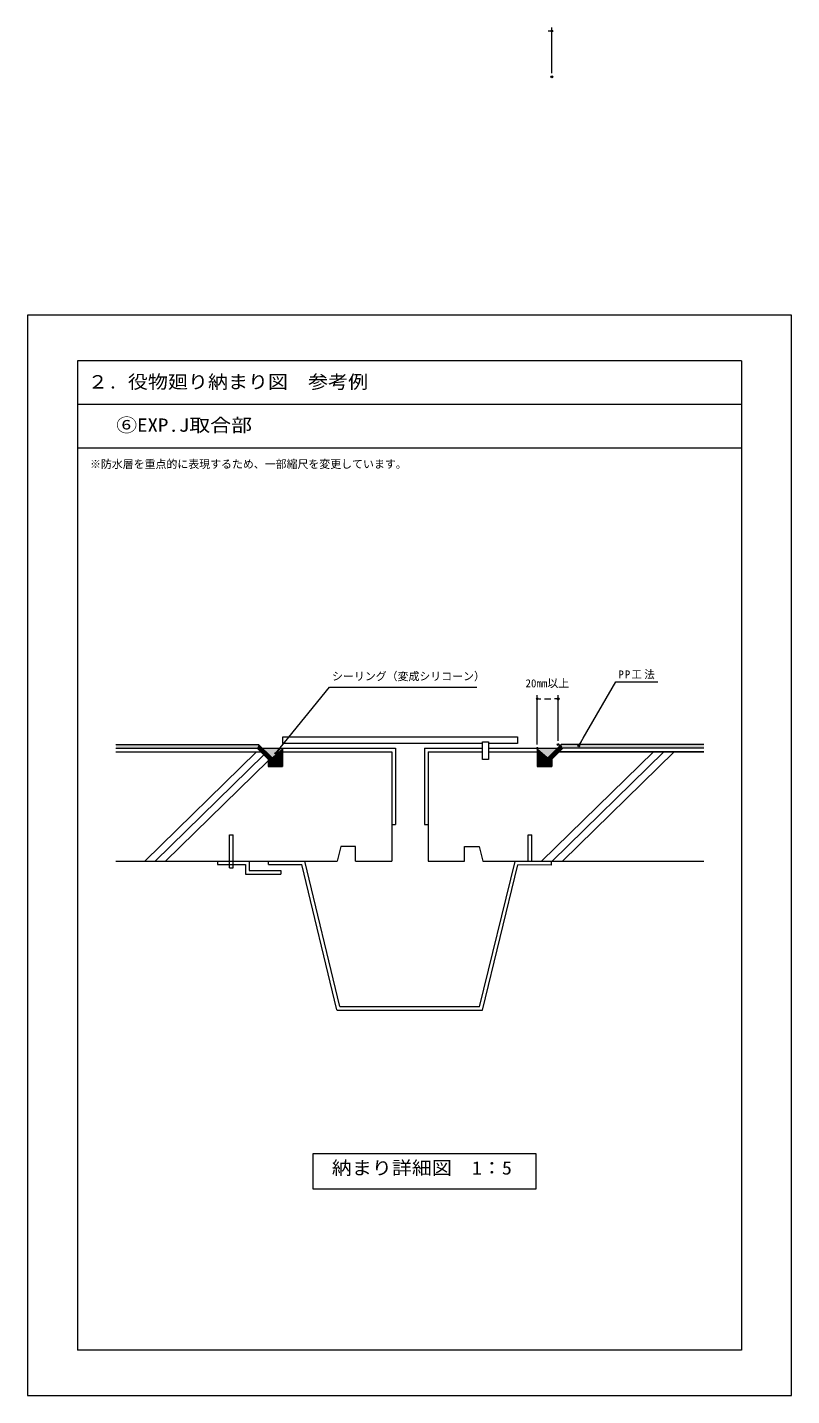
# Model space of a CAD drawing. Units: millimetres, scale not verified. Extents: x -505 to 545, y -737 to 1144.
import ezdxf
from ezdxf.enums import TextEntityAlignment as Align

# ---------------------------------------------------------------- set-up
doc = ezdxf.new("R2010")
doc.units = ezdxf.units.MM
doc.header["$LTSCALE"] = 5
doc.header["$PDMODE"] = 32
doc.header["$PDSIZE"] = 2.5
for name, color, linetype, lineweight in [('0-0_0', 6, 'Continuous', 18), ('0-1_WAKU', 6, 'Continuous', 18), ('0-2_KUTAI', 7, 'Continuous', 18)]:
    doc.layers.add(name, color=color, linetype=linetype, lineweight=lineweight)
doc.styles.add('ＭＳ ゴシック', font='')
doc.styles.get('ＭＳ ゴシック').set_extended_font_data('MS Gothic')

# ---------------------------------------------------------------- blocks, each defined once
blk = doc.blocks.new('_DOT')
at = {"layer": '0-0_0', "color": 7}
for p, q in [((-0.833, 0), (-1.667, 0)), ((0.417, 0), (-0.417, 0))]:
    blk.add_line(p, q, dxfattribs=at)
blk.add_circle((0, 0), 0.417, dxfattribs=at)

msp = doc.modelspace()

# ---------------------------------------------------------------- linework, layer by layer
at = {"layer": '0-0_0'}
for p, q in [((-436.285, 685.928), (-436.285, -674.072)), ((476.215, 685.928), (-436.285, 685.928)), ((476.215, 685.928), (476.215, -674.072)), ((476.215, 625.928), (-436.285, 625.928)), ((476.215, 565.928), (-436.285, 565.928)), ((476.215, -674.072), (-436.285, -674.072))]:
    msp.add_line(p, q, dxfattribs=at)
at = {"layer": '0-0_0', "color": 7}
msp.add_lwpolyline([(-505.035, -736.572), (544.965, -736.572), (544.965, 748.428), (-505.035, 748.428)], close=True, dxfattribs=at)
at = {"layer": '0-1_WAKU'}
for p, q in [((-436.285, 685.928), (-436.285, -674.072)), ((476.215, 685.928), (-436.285, 685.928)), ((476.215, 685.928), (476.215, -674.072)), ((476.215, -674.072), (-436.285, -674.072))]:
    msp.add_line(p, q, dxfattribs=at)
at = {"layer": '0-2_KUTAI', "color": 1}
for p, q in [((215.595, 1081.261), (215.595, 1144.272)), ((215.595, 1081.261), (215.595, 1144.272)), ((215.595, 1081.261), (215.595, 1144.272)), ((215.595, 1081.261), (215.595, 1144.272)), ((215.595, 1081.261), (215.595, 1144.272)), ((195.595, 158.322), (195.595, 226.333)), ((224.274, 163.322), (224.274, 226.333)), ((205.595, 221.333), (214.274, 221.333))]:
    msp.add_line(p, q, dxfattribs=at)
at = {"layer": '0-2_KUTAI', "color": 4}
for p, q in [((258.611, 167.143), (303.418, 244.751)), ((303.418, 244.751), (361.024, 244.751)), ((-157.844, 153.972), (-90.054, 237.427)), ((252.502, 156.562), (258.611, 167.143)), ((253.518, 158.322), (256.111, 162.813)), ((-343.843, -1.678), (-190.383, 148.322)), ((-329.536, -1.678), (-180.288, 144.206)), ((-315.23, -1.678), (-174.405, 135.973)), ((201.548, -1.678), (355.007, 148.322)), ((215.854, -1.678), (369.314, 148.322)), ((230.16, -1.678), (383.62, 148.322))]:
    msp.add_line(p, q, dxfattribs=at)
at = {"layer": '0-2_KUTAI'}
for p, q in [((221.774, 221.333), (219.274, 221.333)), ((225.524, 221.333), (223.024, 221.333)), ((-182.238, 153.322), (-4.405, 153.322)), ((-154.405, 153.322), (-154.405, 128.322)), ((-154.405, 153.322), (0.595, 153.322)), ((0.595, 153.322), (0.595, 48.322)), ((40.595, 153.322), (40.595, 48.322)), ((40.595, 153.322), (120.281, 153.322)), ((128.556, 153.322), (223.524, 153.322)), ((195.595, 153.322), (195.595, 128.322)), ((-383.328, 148.322), (-184.405, 148.322)), ((-154.405, 148.322), (-4.405, 148.322)), ((-4.405, 148.322), (-4.405, -1.678)), ((45.595, 148.322), (45.595, -1.678)), ((45.595, 148.322), (120.281, 148.322)), ((128.556, 148.322), (195.595, 148.322)), ((215.595, 138.322), (215.595, 128.322)), ((424.519, 148.322), (225.595, 148.322)), ((225.595, 148.322), (424.519, 148.322)), ((-174.405, 128.322), (-154.405, 128.322)), ((-169.405, 130), (-154.405, 130)), ((-154.521, 128.322), (-154.405, 128.438)), ((-154.521, 128.322), (-154.405, 128.438)), ((195.595, 128.322), (215.595, 128.322)), ((-4.405, 48.322), (0.595, 48.322)), ((40.595, 48.322), (45.595, 48.322)), ((-227.497, -11.199), (-227.497, 34.271)), ((-227.497, 34.271), (-222.497, 34.271)), ((-222.497, -11.199), (-222.497, 34.271)), ((182.844, -1.678), (182.844, 34.271)), ((182.844, 34.271), (187.844, 34.271)), ((187.844, -1.678), (187.844, 34.271)), ((-74.405, 18.322), (-79.405, -1.678)), ((-54.405, 18.322), (-74.405, 18.322)), ((-54.405, -1.678), (-54.405, 18.322)), ((95.595, 18.322), (115.595, 18.322)), ((95.595, -1.678), (95.595, 18.322)), ((115.595, 18.322), (120.595, -1.678)), ((-383.328, -1.678), (-99.405, -1.678)), ((-244.014, -1.678), (-244.014, -6.678)), ((-244.014, -6.678), (-205.26, -6.678)), ((-227.497, -11.199), (-222.497, -11.199)), ((-205.26, -6.678), (-205.26, -19.575)), ((-200.26, -1.678), (-200.26, -14.575)), ((-200.26, -14.575), (-156.957, -14.575)), ((-173.841, -6.678), (-173.841, -1.678)), ((-173.841, -6.678), (-127.78, -6.678)), ((-156.957, -14.575), (-156.957, -19.575)), ((-79.715, -206.375), (-127.78, -6.678)), ((-75.703, -201.678), (-123.841, -1.678)), ((-99.405, -1.678), (-79.405, -1.678)), ((-54.405, -1.678), (-4.405, -1.678)), ((45.595, -1.678), (95.595, -1.678)), ((116.287, -201.969), (165.031, -2.116)), ((120.285, -206.678), (168.955, -7.128)), ((120.595, -1.678), (424.519, -1.678)), ((215.016, -7.267), (168.955, -7.128)), ((215.016, -7.267), (215.031, -2.267)), ((-205.26, -19.575), (-156.957, -19.575)), ((-79.715, -206.678), (120.285, -206.678)), ((-75.703, -201.678), (116.358, -201.678))]:
    msp.add_line(p, q, dxfattribs=at)
at = {"layer": '0-2_KUTAI', "color": 2}
for p, q in [((-383.328, 158.322), (-187.333, 158.322)), ((-187.333, 158.322), (-169.405, 140.393)), ((230.595, 153.322), (215.595, 138.322)), ((424.519, 153.322), (230.595, 153.322)), ((-174.405, 138.322), (-174.405, 128.322)), ((-169.405, 140.393), (-169.405, 133.322)), ((-169.405, 133.322), (-154.405, 133.322)), ((195.595, 133.322), (210.595, 133.322)), ((210.595, 140.393), (210.595, 133.322)), ((215.595, 138.322), (215.595, 128.322))]:
    msp.add_line(p, q, dxfattribs=at)
at = {"layer": '0-2_KUTAI', "color": 4, "lineweight": 30}
msp.add_line((-164.149, 146.21), (-157.844, 153.972), dxfattribs=at)
at = {"layer": '0-2_KUTAI', "color": 4}
msp.add_lwpolyline([(-90.054, 237.427), (-77.554, 237.427), (112.681, 237.427)], dxfattribs=at)
at = {"layer": '0-2_KUTAI', "color": 2}
for points in [[(-383.328, 153.322), (-189.405, 153.322), (-174.405, 138.322)], [(424.519, 158.322), (228.524, 158.322), (210.595, 140.393)]]:
    msp.add_lwpolyline(points, dxfattribs=at)
at = {"layer": '0-2_KUTAI'}
msp.add_lwpolyline([(120.281, 159.847), (-154.146, 159.847), (-154.146, 168.928), (168.519, 168.928), (168.519, 159.847), (128.556, 159.847)], dxfattribs=at)
msp.add_lwpolyline([(120.281, 162.133), (128.556, 162.133), (128.556, 137.815), (120.281, 137.815)], close=True, dxfattribs=at)
at = {"layer": '0-2_KUTAI', "color": 6}
msp.add_lwpolyline([(-112.554, -403.718), (193.471, -403.718), (193.471, -452.944), (-112.554, -452.944)], close=True, dxfattribs=at)
at = {"layer": '0-2_KUTAI'}
msp.add_arc((224.274, 221.333), 1.25, 180, 0, dxfattribs=at)
for p in [(215.595, 1139.272), (215.595, 1076.261), (224.274, 221.333), (195.595, 153.322), (224.274, 158.322)]:
    msp.add_point(p, dxfattribs=at)
at = {"layer": '0-2_KUTAI', "color": 4}
for p in [(252.502, 156.562), (-163.612, 146.316)]:
    msp.add_point(p, dxfattribs=at)
at = {"layer": '0-2_KUTAI'}
for points in [[(-383.328, 158.322), (-383.328, 153.322), (-189.405, 153.322)], [(-187.333, 158.322), (-383.328, 158.322), (-189.405, 153.322)], [(-187.333, 158.322), (-189.405, 153.322), (-174.405, 138.322)], [(-174.405, 138.322), (-169.405, 140.393), (-187.333, 158.322)], [(230.595, 153.322), (228.524, 158.322), (210.595, 140.393)], [(210.595, 140.393), (215.595, 138.322), (230.595, 153.322)], [(424.519, 153.322), (424.519, 158.322), (228.524, 158.322)], [(230.595, 153.322), (424.519, 153.322), (228.524, 158.322)], [(-174.405, 128.322), (-169.405, 128.322), (-169.405, 140.393)], [(-174.405, 138.322), (-174.405, 128.322), (-169.405, 140.393)], [(-169.405, 133.322), (-169.405, 128.322), (-154.405, 133.322), (-154.405, 128.322)], [(195.595, 133.322), (195.595, 128.322), (210.595, 133.322), (210.595, 128.322)], [(210.595, 140.393), (210.595, 128.322), (215.595, 138.322)], [(210.595, 128.322), (215.595, 128.322), (215.595, 138.322)]]:
    msp.add_solid(points, dxfattribs=at)
at = {"layer": '0-2_KUTAI', "color": 3}
for points in [[(-169.405, 140.393), (-154.405, 153.322), (-182.238, 153.322)], [(-169.405, 140.393), (-154.405, 133.322), (-154.405, 153.322)], [(195.595, 153.322), (195.595, 133.322), (210.595, 133.322)], [(195.595, 153.322), (210.595, 133.322), (210.595, 140.393)], [(195.595, 153.322), (210.595, 140.393), (223.524, 153.322)], [(-169.405, 140.393), (-169.405, 133.322), (-154.405, 133.322)]]:
    msp.add_solid(points, dxfattribs=at)

# ---------------------------------------------------------------- block references
at = {"layer": '0-2_KUTAI', "xscale": 3, "yscale": 3}
msp.add_blockref('_DOT', (215.595, 1139.272), dxfattribs=at)
msp.add_blockref('_DOT', (215.595, 1139.272), dxfattribs=at)
msp.add_blockref('_DOT', (215.595, 1139.272), dxfattribs=at)
msp.add_blockref('_DOT', (215.595, 1139.272), dxfattribs=at)
msp.add_blockref('_DOT', (215.595, 1139.272), dxfattribs=at)
at = {"layer": '0-2_KUTAI', "xscale": 3, "yscale": 3, "rotation": 180}
msp.add_blockref('_DOT', (195.595, 221.333), dxfattribs=at)

# ---------------------------------------------------------------- texts
at = {"layer": '0-0_0', "color": 7, "style": 'ＭＳ ゴシック'}
msp.add_text('※防水層を重点的に表現するため、一部縮尺を変更しています。', height=11, dxfattribs=at).set_placement((-419, 535.108), align=Align.BOTTOM_LEFT)
at = {"layer": '0-2_KUTAI', "style": 'ＭＳ ゴシック'}
for s, width, p in [('２. 役物廻り納まり図\u3000参考例', 1.1, (-421.888, 642.344)), ('⑥EXP.J取合部', 1.15, (-383.071, 582.874)), ('納まり詳細図\u30001：5', 1.1, (-86.811, -438.189))]:
    msp.add_text(s, height=18.33, dxfattribs=dict(at, width=width)).set_placement(p, align=Align.BOTTOM_LEFT)
for s, p in [('シーリング（変成シリコーン）', (-86.483, 243.41)), ('20mm以上', (179.375, 233.834))]:
    msp.add_text(s, height=11, dxfattribs=at).set_placement(p, align=Align.BOTTOM_LEFT)
at = {"layer": '0-2_KUTAI', "insert": (307.283, 248.031), "char_height": 11, "attachment_point": 7, "style": 'ＭＳ ゴシック'}
msp.add_mtext('\\T1.24;\\W0.95;PP工法', dxfattribs=at)

doc.saveas('drawing.dxf')
